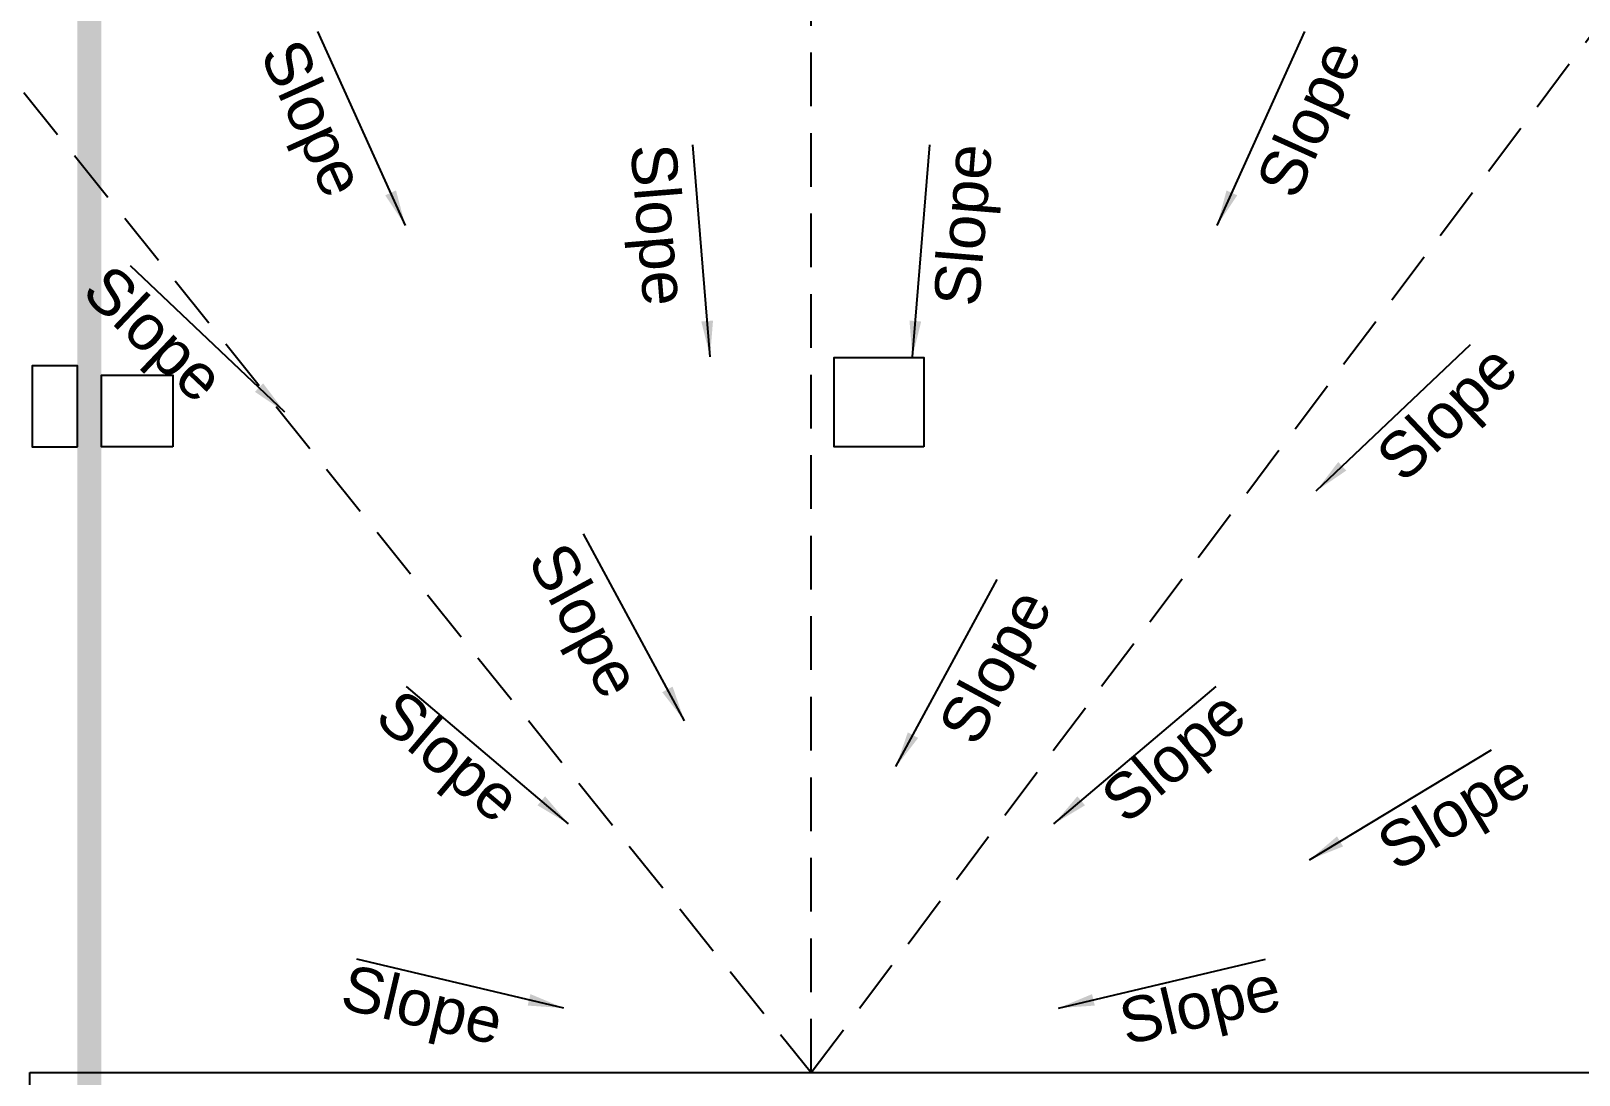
# Model space of a CAD drawing. Extents: x 7897917 to 8423973, y -6487334 to -6173396.
# Drawn here: x 8263473 to 8276442, y -6438646 to -6429894 of the extents above; entities that cross this region are included whole.
import ezdxf

# ---------------------------------------------------------------- set-up
doc = ezdxf.new("R2010")
doc.units = 0
doc.header["$LTSCALE"] = 600
doc.header["$MEASUREMENT"] = 0
doc.linetypes.add('HIDDEN', pattern=[0.375, 0.25, -0.125])
for name, color, linetype in [('A-text', 7, 'CONTINUOUS'), ('Exp.Joint', 104, 'CONTINUOUS'), ('LA-column', 3, 'CONTINUOUS'), ('LINE', 8, 'CONTINUOUS'), ('Ridge', 53, 'CONTINUOUS'), ('S-Col-Hatch', 30, 'CONTINUOUS'), ('Valley', 7, 'CONTINUOUS')]:
    doc.layers.add(name, color=color, linetype=linetype)
doc.styles.add('ARIAL', font='arial.ttf')
doc.styles.add('ROMANS', font='romans.shx')
doc.dimstyles.new('MM', dxfattribs={"dimscale": 0, "dimtxt": 200, "dimasz": 150, "dimexe": 40, "dimexo": 50, "dimgap": 50, "dimtad": 1, "dimdec": 0, "dimzin": 0, "dimdsep": 46, "dimtxsty": 'ROMANS', "dimblk": 'OBLIQUE', "dimcen": 0.09, "dimdle": 40, "dimclrd": 5, "dimclre": 5, "dimclrt": 6, "dimadec": 0, "dimazin": 0, "dimtfac": 1, "dimtdec": 0, "dimtofl": 0, "dimtmove": 0, "dimatfit": 3, "dimfxl": 1, "dimfrac": 2, "dimtolj": 1, "dimtzin": 0, "dimarcsym": 0})

# ---------------------------------------------------------------- blocks, each defined once
blk = doc.blocks.new('A$C7FF54E45')
at = {"layer": 'S-Col-Hatch', "linetype": 'Continuous'}
blk.add_lwpolyline([(-15530, 0), (15530, 0), (15530, -9345), (-15530, -9345)], close=True, dxfattribs=at)

msp = doc.modelspace()

# ---------------------------------------------------------------- hatches: boundary and pattern name
at = {"layer": 'Exp.Joint', "linetype": 'HIDDEN'}
msp.add_hatch(color=256, dxfattribs=at).paths.add_polyline_path([(8264062.296, -6341281.903), (8263862.296, -6341281.903), (8263862.296, -6462283.74), (8264062.296, -6462283.74)])

# ---------------------------------------------------------------- linework, layer by layer
at = {"layer": 'LA-column', "color": 8, "flags": 128}
for points, elevation in [([(8270952.092, -6433379.918), (8270202.092, -6433379.918), (8270202.092, -6432629.918), (8270952.092, -6432629.918)], 9.103), ([(8263862.301, -6433379.918), (8263862.301, -6432699.918), (8263482.301, -6432699.918), (8263482.301, -6433379.918)], 9.746), ([(8264662.301, -6433379.918), (8264062.301, -6433379.918), (8264062.301, -6432779.918), (8264662.301, -6432779.918)], 9.746)]:
    msp.add_lwpolyline(points, close=True, dxfattribs=dict(at, elevation=elevation))
at = {"layer": 'Ridge', "linetype": 'HIDDEN', "ltscale": 3, "elevation": 2.894}
msp.add_lwpolyline([(8270009.619, -6438625.084), (8270009.619, -6426664.945)], dxfattribs=at)
at = {"layer": 'Valley', "linetype": 'HIDDEN', "ltscale": 3, "elevation": 2.894}
msp.add_lwpolyline([(8260032.21, -6426199.954), (8270009.619, -6438625.084), (8278992.166, -6426664.945)], dxfattribs=at)

# ---------------------------------------------------------------- block references
at = {"layer": 'LINE'}
msp.add_blockref('A$C7FF54E45', (8278992.256, -6438625.084, 8.216), dxfattribs=at)

# ---------------------------------------------------------------- texts
at = {"layer": 'A-text', "color": 0, "lineweight": 15, "style": 'ARIAL'}
for rotation, p in [(294.3047438, (8265386.909, -6430083.07, 21.885)), (65.6952562, (8274072.692, -6431322.643, 21.885)), (274.6976541, (8268494.596, -6430856.433, 21.885)), (85.3023459, (8271413.427, -6432211.986, 21.885)), (316.4866615, (8263882.938, -6432098.844, 21.885)), (43.5133385, (8274971.759, -6433695.555, 21.885)), (298.3490123, (8267626.39, -6434325.366, 21.885)), (61.6509877, (8271394.537, -6435905.721, 21.885)), (319.6801988, (8266334.749, -6435674.634, 21.885)), (40.3198012, (8272647.646, -6436554.705, 21.885)), (31.1329185, (8274908.942, -6436946.099, 21.885)), (346.7118512, (8266048.23, -6438082.186, 21.885)), (13.2881488, (8272647.476, -6438394.808, 21.885))]:
    msp.add_text('Slope', height=380.16, rotation=rotation, dxfattribs=at).set_placement(p)

# ---------------------------------------------------------------- leaders
at = {"layer": 'A-text', "color": 0, "lineweight": 15}
for points in [[(8266609.161, -6431524.608, 21.885), (8265875.399, -6429899.866, 21.885)], [(8273410.253, -6431524.608, 21.885), (8274144.015, -6429899.866, 21.885)], [(8269162.241, -6432624.534, 21.885), (8269016.238, -6430847.773, 21.885)], [(8270857.172, -6432624.534, 21.885), (8271003.175, -6430847.773, 21.885)], [(8265600.437, -6433089.526, 21.885), (8264307.562, -6431862.061, 21.885)], [(8274240.641, -6433749.761, 21.885), (8275533.516, -6432522.297, 21.885)], [(8268947.265, -6435677.113, 21.885), (8268100.743, -6434108.166, 21.885)], [(8270719.504, -6436060.463, 21.885), (8271566.027, -6434491.516, 21.885)], [(8267976.824, -6436540.98, 21.885), (8266617.576, -6435387.446, 21.885)], [(8272042.59, -6436540.98, 21.885), (8273401.838, -6435387.446, 21.885)], [(8274183.203, -6436842.292, 21.885), (8275709.183, -6435920.566, 21.885)], [(8267937.765, -6438084.171, 21.885), (8266202.747, -6437674.409, 21.885)], [(8272081.648, -6438084.171, 21.885), (8273816.667, -6437674.409, 21.885)]]:
    msp.add_leader(points, dimstyle='MM', override={"dimscale": 1, "dimasz": 300, "dimtad": 0}, dxfattribs=at)

doc.saveas('drawing.dxf')
